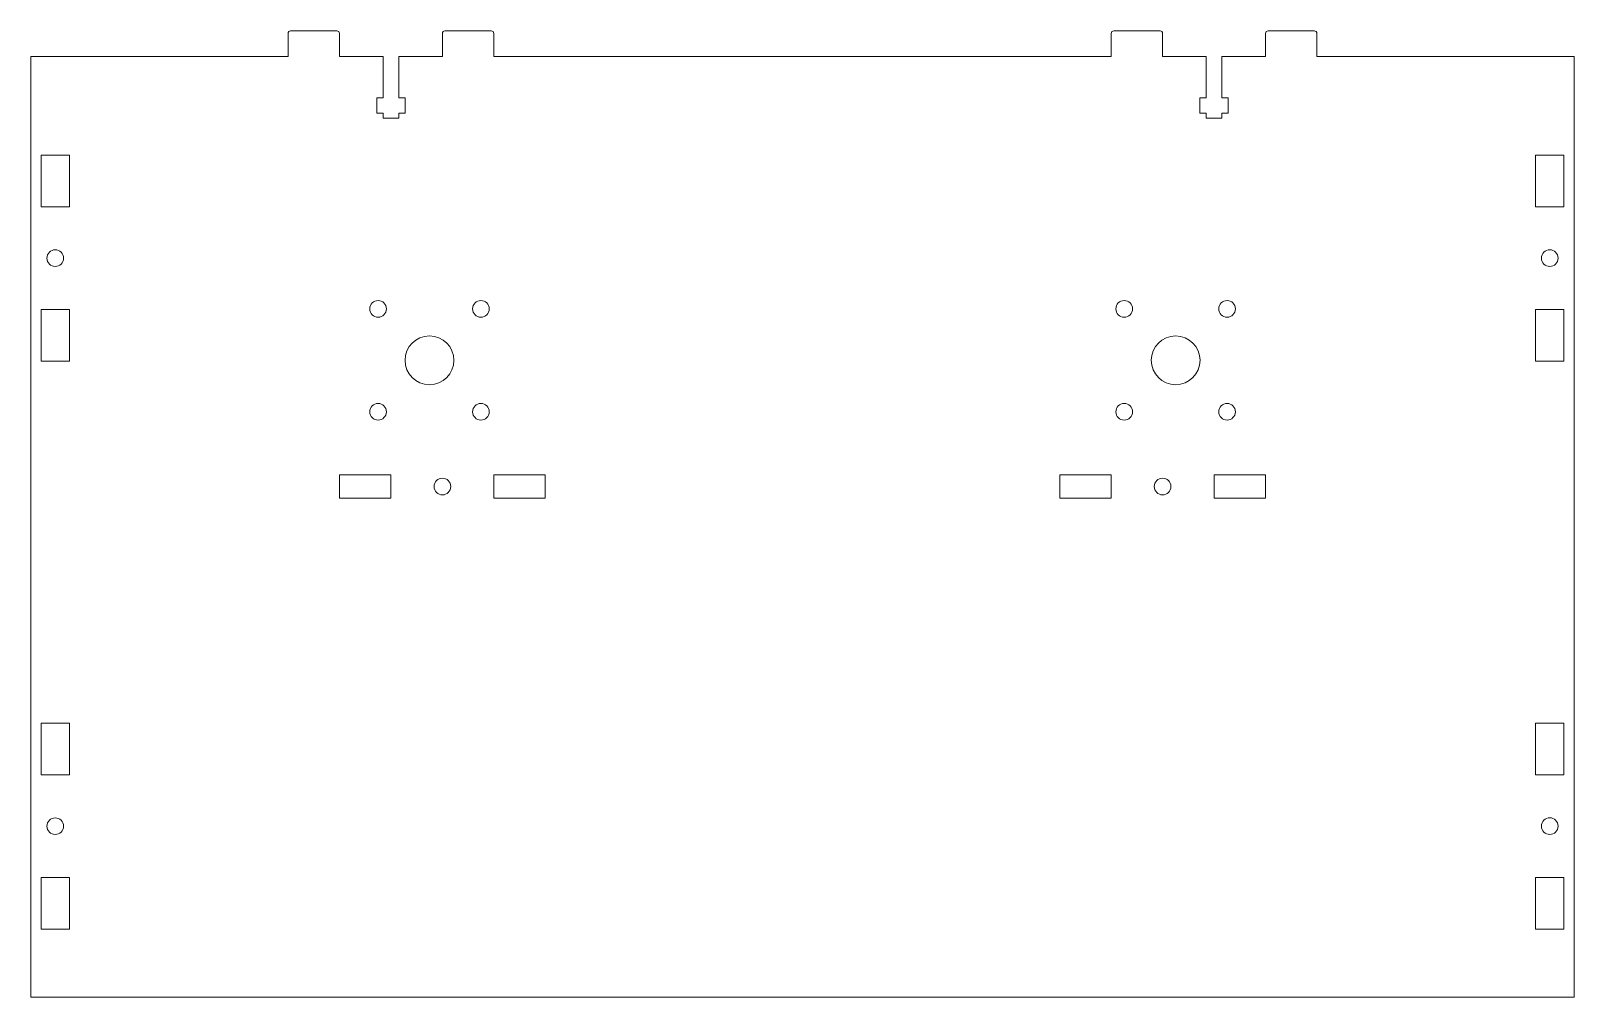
# Model space of a CAD drawing. Header units: millimetres. Extents: x -1094 to 733, y 111 to 419.
# Drawn here: x -394.1 to -94.1, y 231.5 to 419.3 of the extents above; entities that cross this region are included whole.
import ezdxf

# ---------------------------------------------------------------- set-up
doc = ezdxf.new("R2010")
doc.units = ezdxf.units.MM
doc.header["$MEASUREMENT"] = 0
doc.layers.add('Layer 1', color=7, linetype='Continuous')

msp = doc.modelspace()

# ---------------------------------------------------------------- linework, layer by layer
at = {"layer": 'Layer 1', "color": 18, "lineweight": 9}
for points, knots in [([(-343.5834, 419.3005), (-343.7161, 419.3005), (-343.8432, 419.2478), (-343.937, 419.1541), (-343.937, 419.1541), (-344.0308, 419.0603), (-344.0834, 418.9331), (-344.0834, 418.8005)], [0, 0, 0, 0, 0.33333333, 0.33333333, 0.33333333, 0.33333333, 1, 1, 1, 1]), ([(-334.0834, 418.8005), (-334.0834, 418.9331), (-334.1361, 419.0603), (-334.2299, 419.1541), (-334.2299, 419.1541), (-334.3237, 419.2478), (-334.4508, 419.3005), (-334.5834, 419.3005)], [0, 0, 0, 0, 0.33333333, 0.33333333, 0.33333333, 0.33333333, 1, 1, 1, 1]), ([(-313.5834, 419.3005), (-313.7161, 419.3005), (-313.8432, 419.2478), (-313.937, 419.1541), (-313.937, 419.1541), (-314.0308, 419.0603), (-314.0834, 418.9331), (-314.0834, 418.8005)], [0, 0, 0, 0, 0.33333333, 0.33333333, 0.33333333, 0.33333333, 1, 1, 1, 1]), ([(-304.0834, 418.8005), (-304.0834, 418.9331), (-304.1361, 419.0603), (-304.2299, 419.1541), (-304.2299, 419.1541), (-304.3237, 419.2478), (-304.4508, 419.3005), (-304.5834, 419.3005)], [0, 0, 0, 0, 0.33333333, 0.33333333, 0.33333333, 0.33333333, 1, 1, 1, 1]), ([(-183.5837, 419.3005), (-183.7164, 419.3005), (-183.8435, 419.2478), (-183.9373, 419.1541), (-183.9373, 419.1541), (-184.0311, 419.0603), (-184.0837, 418.9331), (-184.0837, 418.8005)], [0, 0, 0, 0, 0.33333333, 0.33333333, 0.33333333, 0.33333333, 1, 1, 1, 1]), ([(-174.0837, 418.8005), (-174.0837, 418.9331), (-174.1364, 419.0603), (-174.2302, 419.1541), (-174.2302, 419.1541), (-174.324, 419.2478), (-174.4511, 419.3005), (-174.5837, 419.3005)], [0, 0, 0, 0, 0.33333333, 0.33333333, 0.33333333, 0.33333333, 1, 1, 1, 1]), ([(-153.5837, 419.3005), (-153.7164, 419.3005), (-153.8435, 419.2478), (-153.9373, 419.1541), (-153.9373, 419.1541), (-154.0311, 419.0603), (-154.0837, 418.9331), (-154.0837, 418.8005)], [0, 0, 0, 0, 0.33333333, 0.33333333, 0.33333333, 0.33333333, 1, 1, 1, 1]), ([(-144.0837, 418.8005), (-144.0837, 418.9331), (-144.1364, 419.0603), (-144.2302, 419.1541), (-144.2302, 419.1541), (-144.324, 419.2478), (-144.4511, 419.3005), (-144.5837, 419.3005)], [0, 0, 0, 0, 0.33333333, 0.33333333, 0.33333333, 0.33333333, 1, 1, 1, 1]), ([(-387.7129, 375.1248), (-387.7129, 376.0195), (-388.4382, 376.7448), (-389.3329, 376.7448), (-389.3329, 376.7448), (-390.2276, 376.7448), (-390.9529, 376.0195), (-390.9529, 375.1248), (-390.9529, 375.1248), (-390.9529, 374.2301), (-390.2276, 373.5048), (-389.3329, 373.5048), (-389.3329, 373.5048), (-388.4382, 373.5048), (-387.7129, 374.2301), (-387.7129, 375.1248)], [0, 0, 0, 0, 0.2, 0.2, 0.2, 0.2, 0.4, 0.4, 0.4, 0.4, 0.6, 0.6, 0.6, 0.6, 1, 1, 1, 1]), ([(-97.2132, 375.1255), (-97.2132, 376.0202), (-97.9385, 376.7455), (-98.8332, 376.7455), (-98.8332, 376.7455), (-99.7279, 376.7455), (-100.4532, 376.0202), (-100.4532, 375.1255), (-100.4532, 375.1255), (-100.4532, 374.2308), (-99.7279, 373.5055), (-98.8332, 373.5055), (-98.8332, 373.5055), (-97.9385, 373.5055), (-97.2132, 374.2308), (-97.2132, 375.1255)], [0, 0, 0, 0, 0.2, 0.2, 0.2, 0.2, 0.4, 0.4, 0.4, 0.4, 0.6, 0.6, 0.6, 0.6, 1, 1, 1, 1]), ([(-324.9762, 365.2613), (-324.9762, 366.156), (-325.7015, 366.8813), (-326.5962, 366.8813), (-326.5962, 366.8813), (-327.4909, 366.8813), (-328.2162, 366.156), (-328.2162, 365.2613), (-328.2162, 365.2613), (-328.2162, 364.3666), (-327.4909, 363.6413), (-326.5962, 363.6413), (-326.5962, 363.6413), (-325.7015, 363.6413), (-324.9762, 364.3666), (-324.9762, 365.2613)], [0, 0, 0, 0, 0.2, 0.2, 0.2, 0.2, 0.4, 0.4, 0.4, 0.4, 0.6, 0.6, 0.6, 0.6, 1, 1, 1, 1]), ([(-304.9762, 365.2614), (-304.9762, 366.1561), (-305.7015, 366.8814), (-306.5962, 366.8814), (-306.5962, 366.8814), (-307.4909, 366.8814), (-308.2162, 366.1561), (-308.2162, 365.2614), (-308.2162, 365.2614), (-308.2162, 364.3667), (-307.4909, 363.6414), (-306.5962, 363.6414), (-306.5962, 363.6414), (-305.7015, 363.6414), (-304.9762, 364.3667), (-304.9762, 365.2614)], [0, 0, 0, 0, 0.2, 0.2, 0.2, 0.2, 0.4, 0.4, 0.4, 0.4, 0.6, 0.6, 0.6, 0.6, 1, 1, 1, 1]), ([(-179.9262, 365.2617), (-179.9262, 366.1564), (-180.6515, 366.8817), (-181.5462, 366.8817), (-181.5462, 366.8817), (-182.4409, 366.8817), (-183.1662, 366.1564), (-183.1662, 365.2617), (-183.1662, 365.2617), (-183.1662, 364.367), (-182.4409, 363.6417), (-181.5462, 363.6417), (-181.5462, 363.6417), (-180.6515, 363.6417), (-179.9262, 364.367), (-179.9262, 365.2617)], [0, 0, 0, 0, 0.2, 0.2, 0.2, 0.2, 0.4, 0.4, 0.4, 0.4, 0.6, 0.6, 0.6, 0.6, 1, 1, 1, 1]), ([(-159.9262, 365.2617), (-159.9262, 366.1564), (-160.6515, 366.8817), (-161.5462, 366.8817), (-161.5462, 366.8817), (-162.4409, 366.8817), (-163.1662, 366.1564), (-163.1662, 365.2617), (-163.1662, 365.2617), (-163.1662, 364.367), (-162.4409, 363.6417), (-161.5462, 363.6417), (-161.5462, 363.6417), (-160.6515, 363.6417), (-159.9262, 364.367), (-159.9262, 365.2617)], [0, 0, 0, 0, 0.2, 0.2, 0.2, 0.2, 0.4, 0.4, 0.4, 0.4, 0.6, 0.6, 0.6, 0.6, 1, 1, 1, 1]), ([(-311.8462, 355.2613), (-311.8462, 357.8847), (-313.9728, 360.0113), (-316.5962, 360.0113), (-316.5962, 360.0113), (-319.2195, 360.0113), (-321.3462, 357.8847), (-321.3462, 355.2614), (-321.3462, 355.2614), (-321.3462, 352.638), (-319.2196, 350.5114), (-316.5962, 350.5113), (-316.5962, 350.5113), (-313.9729, 350.5113), (-311.8462, 352.638), (-311.8462, 355.2613)], [0, 0, 0, 0, 0.2, 0.2, 0.2, 0.2, 0.4, 0.4, 0.4, 0.4, 0.6, 0.6, 0.6, 0.6, 1, 1, 1, 1]), ([(-166.7962, 355.2617), (-166.7962, 357.8851), (-168.9228, 360.0117), (-171.5462, 360.0117), (-171.5462, 360.0117), (-174.1695, 360.0117), (-176.2962, 357.8851), (-176.2962, 355.2617), (-176.2962, 355.2617), (-176.2962, 352.6384), (-174.1696, 350.5117), (-171.5462, 350.5117), (-171.5462, 350.5117), (-168.9229, 350.5117), (-166.7962, 352.6383), (-166.7962, 355.2617)], [0, 0, 0, 0, 0.2, 0.2, 0.2, 0.2, 0.4, 0.4, 0.4, 0.4, 0.6, 0.6, 0.6, 0.6, 1, 1, 1, 1]), ([(-324.9762, 345.2613), (-324.9762, 346.156), (-325.7015, 346.8813), (-326.5962, 346.8813), (-326.5962, 346.8813), (-327.4909, 346.8813), (-328.2162, 346.156), (-328.2162, 345.2613), (-328.2162, 345.2613), (-328.2162, 344.3666), (-327.4909, 343.6413), (-326.5962, 343.6413), (-326.5962, 343.6413), (-325.7015, 343.6413), (-324.9762, 344.3666), (-324.9762, 345.2613)], [0, 0, 0, 0, 0.2, 0.2, 0.2, 0.2, 0.4, 0.4, 0.4, 0.4, 0.6, 0.6, 0.6, 0.6, 1, 1, 1, 1]), ([(-304.9762, 345.2614), (-304.9762, 346.1561), (-305.7015, 346.8814), (-306.5962, 346.8814), (-306.5962, 346.8814), (-307.4909, 346.8814), (-308.2162, 346.1561), (-308.2162, 345.2614), (-308.2162, 345.2614), (-308.2162, 344.3667), (-307.4909, 343.6414), (-306.5962, 343.6414), (-306.5962, 343.6414), (-305.7015, 343.6414), (-304.9762, 344.3667), (-304.9762, 345.2614)], [0, 0, 0, 0, 0.2, 0.2, 0.2, 0.2, 0.4, 0.4, 0.4, 0.4, 0.6, 0.6, 0.6, 0.6, 1, 1, 1, 1]), ([(-179.9262, 345.2617), (-179.9262, 346.1564), (-180.6515, 346.8817), (-181.5462, 346.8817), (-181.5462, 346.8817), (-182.4409, 346.8817), (-183.1662, 346.1564), (-183.1662, 345.2617), (-183.1662, 345.2617), (-183.1662, 344.367), (-182.4409, 343.6417), (-181.5462, 343.6417), (-181.5462, 343.6417), (-180.6515, 343.6417), (-179.9262, 344.367), (-179.9262, 345.2617)], [0, 0, 0, 0, 0.2, 0.2, 0.2, 0.2, 0.4, 0.4, 0.4, 0.4, 0.6, 0.6, 0.6, 0.6, 1, 1, 1, 1]), ([(-159.9262, 345.2617), (-159.9262, 346.1564), (-160.6515, 346.8817), (-161.5462, 346.8817), (-161.5462, 346.8817), (-162.4409, 346.8817), (-163.1662, 346.1564), (-163.1662, 345.2617), (-163.1662, 345.2617), (-163.1662, 344.367), (-162.4409, 343.6417), (-161.5462, 343.6417), (-161.5462, 343.6417), (-160.6515, 343.6417), (-159.9262, 344.367), (-159.9262, 345.2617)], [0, 0, 0, 0, 0.2, 0.2, 0.2, 0.2, 0.4, 0.4, 0.4, 0.4, 0.6, 0.6, 0.6, 0.6, 1, 1, 1, 1]), ([(-312.4629, 330.7239), (-312.4629, 331.6186), (-313.1882, 332.3439), (-314.0829, 332.3439), (-314.0829, 332.3439), (-314.9776, 332.3439), (-315.7029, 331.6186), (-315.7029, 330.7239), (-315.7029, 330.7239), (-315.7029, 329.8292), (-314.9776, 329.1039), (-314.0829, 329.1039), (-314.0829, 329.1039), (-313.1882, 329.1039), (-312.4629, 329.8292), (-312.4629, 330.7239)], [0, 0, 0, 0, 0.2, 0.2, 0.2, 0.2, 0.4, 0.4, 0.4, 0.4, 0.6, 0.6, 0.6, 0.6, 1, 1, 1, 1]), ([(-172.4629, 330.7241), (-172.4629, 331.6188), (-173.1882, 332.3441), (-174.0829, 332.3441), (-174.0829, 332.3441), (-174.9776, 332.3441), (-175.7029, 331.6188), (-175.7029, 330.7241), (-175.7029, 330.7241), (-175.7029, 329.8294), (-174.9776, 329.1041), (-174.0829, 329.1041), (-174.0829, 329.1041), (-173.1882, 329.1041), (-172.4629, 329.8294), (-172.4629, 330.7241)], [0, 0, 0, 0, 0.2, 0.2, 0.2, 0.2, 0.4, 0.4, 0.4, 0.4, 0.6, 0.6, 0.6, 0.6, 1, 1, 1, 1]), ([(-387.7126, 264.7082), (-387.7126, 265.6029), (-388.4379, 266.3282), (-389.3326, 266.3282), (-389.3326, 266.3282), (-390.2273, 266.3282), (-390.9526, 265.6029), (-390.9526, 264.7082), (-390.9526, 264.7082), (-390.9526, 263.8135), (-390.2273, 263.0882), (-389.3326, 263.0882), (-389.3326, 263.0882), (-388.4379, 263.0882), (-387.7126, 263.8135), (-387.7126, 264.7082)], [0, 0, 0, 0, 0.2, 0.2, 0.2, 0.2, 0.4, 0.4, 0.4, 0.4, 0.6, 0.6, 0.6, 0.6, 1, 1, 1, 1]), ([(-97.2129, 264.7089), (-97.2129, 265.6036), (-97.9382, 266.3289), (-98.8329, 266.3289), (-98.8329, 266.3289), (-99.7276, 266.3289), (-100.4529, 265.6036), (-100.4529, 264.7089), (-100.4529, 264.7089), (-100.4529, 263.8142), (-99.7276, 263.0889), (-98.8329, 263.0889), (-98.8329, 263.0889), (-97.9382, 263.0889), (-97.2129, 263.8142), (-97.2129, 264.7089)], [0, 0, 0, 0, 0.2, 0.2, 0.2, 0.2, 0.4, 0.4, 0.4, 0.4, 0.6, 0.6, 0.6, 0.6, 1, 1, 1, 1])]:
    msp.add_open_spline(points, degree=3, knots=knots, dxfattribs=at)
for points in [[(-344.0834, 414.3005), (-344.0834, 414.3005), (-344.0834, 418.8005), (-344.0834, 418.8005)], [(-343.5834, 419.3005), (-343.5834, 419.3005), (-334.5834, 419.3005), (-334.5834, 419.3005)], [(-334.0834, 418.8005), (-334.0834, 418.8005), (-334.0834, 414.3005), (-334.0834, 414.3005)], [(-314.0834, 414.3005), (-314.0834, 414.3005), (-314.0834, 418.8005), (-314.0834, 418.8005)], [(-313.5834, 419.3005), (-313.5834, 419.3005), (-304.5834, 419.3005), (-304.5834, 419.3005)], [(-304.0834, 418.8005), (-304.0834, 418.8005), (-304.0834, 414.3005), (-304.0834, 414.3005)], [(-184.0837, 414.3005), (-184.0837, 414.3005), (-184.0837, 418.8005), (-184.0837, 418.8005)], [(-183.5837, 419.3005), (-183.5837, 419.3005), (-174.5837, 419.3005), (-174.5837, 419.3005)], [(-174.0837, 418.8005), (-174.0837, 418.8005), (-174.0837, 414.3005), (-174.0837, 414.3005)], [(-154.0837, 414.3005), (-154.0837, 414.3005), (-154.0837, 418.8005), (-154.0837, 418.8005)], [(-153.5837, 419.3005), (-153.5837, 419.3005), (-144.5837, 419.3005), (-144.5837, 419.3005)], [(-144.0837, 418.8005), (-144.0837, 418.8005), (-144.0837, 414.3005), (-144.0837, 414.3005)], [(-394.0824, 231.4751), (-394.0824, 231.4751), (-394.0834, 414.3005), (-394.0834, 414.3005)], [(-344.0834, 414.3005), (-344.0834, 414.3005), (-394.0834, 414.3005), (-394.0834, 414.3005)], [(-334.0834, 414.3005), (-334.0834, 414.3005), (-325.6007, 414.3005), (-325.6007, 414.3005)], [(-325.6007, 414.3005), (-325.6007, 414.3005), (-325.5999, 406.3017), (-325.5999, 406.3017)], [(-322.5826, 414.3051), (-322.5826, 414.3051), (-314.0834, 414.3005), (-314.0834, 414.3005)], [(-322.5826, 406.3017), (-322.5826, 406.3017), (-322.5826, 414.3051), (-322.5826, 414.3051)], [(-184.0837, 414.3005), (-184.0837, 414.3005), (-304.0834, 414.3005), (-304.0834, 414.3005)], [(-174.0837, 414.3005), (-174.0837, 414.3005), (-165.601, 414.3005), (-165.601, 414.3005)], [(-165.601, 414.3005), (-165.601, 414.3005), (-165.6002, 406.3017), (-165.6002, 406.3017)], [(-162.5829, 414.3051), (-162.5829, 414.3051), (-154.0837, 414.3005), (-154.0837, 414.3005)], [(-162.5829, 406.3017), (-162.5829, 406.3017), (-162.5829, 414.3051), (-162.5829, 414.3051)], [(-144.0837, 414.3005), (-144.0837, 414.3005), (-94.0837, 414.3005), (-94.0837, 414.3005)], [(-94.0837, 414.3005), (-94.0837, 414.3005), (-94.0827, 231.4758), (-94.0827, 231.4758)], [(-326.8334, 406.3005), (-326.8334, 406.3005), (-326.8381, 403.3005), (-326.8381, 403.3005)], [(-325.5999, 406.3017), (-325.5999, 406.3017), (-326.8334, 406.3005), (-326.8334, 406.3005)], [(-321.3334, 406.3005), (-321.3334, 406.3005), (-322.5826, 406.3017), (-322.5826, 406.3017)], [(-321.3334, 406.3005), (-321.3334, 406.3005), (-321.336, 403.3005), (-321.336, 403.3005)], [(-166.8337, 406.3005), (-166.8337, 406.3005), (-166.8384, 403.3005), (-166.8384, 403.3005)], [(-165.6002, 406.3017), (-165.6002, 406.3017), (-166.8337, 406.3005), (-166.8337, 406.3005)], [(-161.3337, 406.3005), (-161.3337, 406.3005), (-162.5829, 406.3017), (-162.5829, 406.3017)], [(-161.3337, 406.3005), (-161.3337, 406.3005), (-161.3363, 403.3005), (-161.3363, 403.3005)], [(-326.8381, 403.3005), (-326.8381, 403.3005), (-325.5834, 403.3005), (-325.5834, 403.3005)], [(-325.5834, 402.3005), (-325.5834, 402.3005), (-325.5834, 403.3005), (-325.5834, 403.3005)], [(-325.5834, 402.3005), (-325.5834, 402.3005), (-322.5834, 402.3005), (-322.5834, 402.3005)], [(-322.5834, 403.3005), (-322.5834, 403.3005), (-321.336, 403.3005), (-321.336, 403.3005)], [(-322.5834, 402.3005), (-322.5834, 402.3005), (-322.5834, 403.3005), (-322.5834, 403.3005)], [(-166.8384, 403.3005), (-166.8384, 403.3005), (-165.5837, 403.3005), (-165.5837, 403.3005)], [(-165.5837, 402.3005), (-165.5837, 402.3005), (-165.5837, 403.3005), (-165.5837, 403.3005)], [(-165.5837, 402.3005), (-165.5837, 402.3005), (-162.5837, 402.3005), (-162.5837, 402.3005)], [(-162.5837, 403.3005), (-162.5837, 403.3005), (-161.3363, 403.3005), (-161.3363, 403.3005)], [(-162.5837, 402.3005), (-162.5837, 402.3005), (-162.5837, 403.3005), (-162.5837, 403.3005)], [(-392.0829, 395.1248), (-392.0829, 395.1248), (-386.5829, 395.1248), (-386.5829, 395.1248)], [(-392.0829, 395.1248), (-392.0829, 395.1248), (-392.0829, 385.1248), (-392.0829, 385.1248)], [(-386.5829, 395.1248), (-386.5829, 395.1248), (-386.5829, 385.1248), (-386.5829, 385.1248)], [(-101.5832, 385.1255), (-101.5832, 385.1255), (-101.5833, 395.1255), (-101.5833, 395.1255)], [(-101.5833, 395.1255), (-101.5833, 395.1255), (-96.0833, 395.1255), (-96.0833, 395.1255)], [(-96.0832, 385.1255), (-96.0832, 385.1255), (-96.0833, 395.1255), (-96.0833, 395.1255)], [(-386.5829, 385.1248), (-386.5829, 385.1248), (-392.0829, 385.1248), (-392.0829, 385.1248)], [(-96.0832, 385.1255), (-96.0832, 385.1255), (-101.5832, 385.1255), (-101.5832, 385.1255)], [(-392.0829, 365.1248), (-392.0829, 365.1248), (-386.5829, 365.1248), (-386.5829, 365.1248)], [(-392.0829, 365.1248), (-392.0829, 365.1248), (-392.0828, 355.1248), (-392.0828, 355.1248)], [(-386.5829, 365.1248), (-386.5829, 365.1248), (-386.5828, 355.1248), (-386.5828, 355.1248)], [(-101.5832, 355.1255), (-101.5832, 355.1255), (-101.5832, 365.1255), (-101.5832, 365.1255)], [(-101.5832, 365.1255), (-101.5832, 365.1255), (-96.0832, 365.1255), (-96.0832, 365.1255)], [(-96.0832, 355.1255), (-96.0832, 355.1255), (-96.0832, 365.1255), (-96.0832, 365.1255)], [(-386.5828, 355.1248), (-386.5828, 355.1248), (-392.0828, 355.1248), (-392.0828, 355.1248)], [(-96.0832, 355.1255), (-96.0832, 355.1255), (-101.5832, 355.1255), (-101.5832, 355.1255)], [(-324.0829, 332.9739), (-324.0829, 332.9739), (-334.0829, 332.9739), (-334.0829, 332.9739)], [(-334.0829, 328.4739), (-334.0829, 328.4739), (-334.0829, 332.9739), (-334.0829, 332.9739)], [(-324.0829, 332.9739), (-324.0829, 332.9739), (-324.0829, 328.4739), (-324.0829, 328.4739)], [(-294.0829, 332.974), (-294.0829, 332.974), (-304.0829, 332.974), (-304.0829, 332.974)], [(-304.0829, 328.474), (-304.0829, 328.474), (-304.0829, 332.974), (-304.0829, 332.974)], [(-294.0829, 332.974), (-294.0829, 332.974), (-294.0829, 328.474), (-294.0829, 328.474)], [(-184.0829, 332.9741), (-184.0829, 332.9741), (-194.0829, 332.974), (-194.0829, 332.974)], [(-194.0829, 328.474), (-194.0829, 328.474), (-194.0829, 332.974), (-194.0829, 332.974)], [(-184.0829, 332.9741), (-184.0829, 332.9741), (-184.0829, 328.4741), (-184.0829, 328.4741)], [(-154.0829, 332.9741), (-154.0829, 332.9741), (-164.0829, 332.9741), (-164.0829, 332.9741)], [(-164.0829, 328.4741), (-164.0829, 328.4741), (-164.0829, 332.9741), (-164.0829, 332.9741)], [(-154.0829, 332.9741), (-154.0829, 332.9741), (-154.0829, 328.4741), (-154.0829, 328.4741)], [(-324.0829, 328.4739), (-324.0829, 328.4739), (-334.0829, 328.4739), (-334.0829, 328.4739)], [(-294.0829, 328.474), (-294.0829, 328.474), (-304.0829, 328.474), (-304.0829, 328.474)], [(-184.0829, 328.4741), (-184.0829, 328.4741), (-194.0829, 328.474), (-194.0829, 328.474)], [(-154.0829, 328.4741), (-154.0829, 328.4741), (-164.0829, 328.4741), (-164.0829, 328.4741)], [(-392.0826, 284.7082), (-392.0826, 284.7082), (-386.5826, 284.7082), (-386.5826, 284.7082)], [(-392.0826, 284.7082), (-392.0826, 284.7082), (-392.0826, 274.7082), (-392.0826, 274.7082)], [(-386.5826, 284.7082), (-386.5826, 284.7082), (-386.5826, 274.7082), (-386.5826, 274.7082)], [(-101.5829, 274.7089), (-101.5829, 274.7089), (-101.5829, 284.7089), (-101.5829, 284.7089)], [(-101.5829, 284.7089), (-101.5829, 284.7089), (-96.0829, 284.7089), (-96.0829, 284.7089)], [(-96.0829, 274.7089), (-96.0829, 274.7089), (-96.0829, 284.7089), (-96.0829, 284.7089)], [(-386.5826, 274.7082), (-386.5826, 274.7082), (-392.0826, 274.7082), (-392.0826, 274.7082)], [(-96.0829, 274.7089), (-96.0829, 274.7089), (-101.5829, 274.7089), (-101.5829, 274.7089)], [(-392.0825, 254.7082), (-392.0825, 254.7082), (-386.5825, 254.7082), (-386.5825, 254.7082)], [(-392.0825, 254.7082), (-392.0825, 254.7082), (-392.0825, 244.7082), (-392.0825, 244.7082)], [(-386.5825, 254.7082), (-386.5825, 254.7082), (-386.5825, 244.7082), (-386.5825, 244.7082)], [(-101.5828, 244.7089), (-101.5828, 244.7089), (-101.5829, 254.7089), (-101.5829, 254.7089)], [(-101.5829, 254.7089), (-101.5829, 254.7089), (-96.0829, 254.7089), (-96.0829, 254.7089)], [(-96.0828, 244.7089), (-96.0828, 244.7089), (-96.0829, 254.7089), (-96.0829, 254.7089)], [(-386.5825, 244.7082), (-386.5825, 244.7082), (-392.0825, 244.7082), (-392.0825, 244.7082)], [(-96.0828, 244.7089), (-96.0828, 244.7089), (-101.5828, 244.7089), (-101.5828, 244.7089)], [(-394.0824, 231.4751), (-394.0824, 231.4751), (-94.0827, 231.4758), (-94.0827, 231.4758)]]:
    msp.add_open_spline(points, degree=3, dxfattribs=at)

doc.saveas('drawing.dxf')
